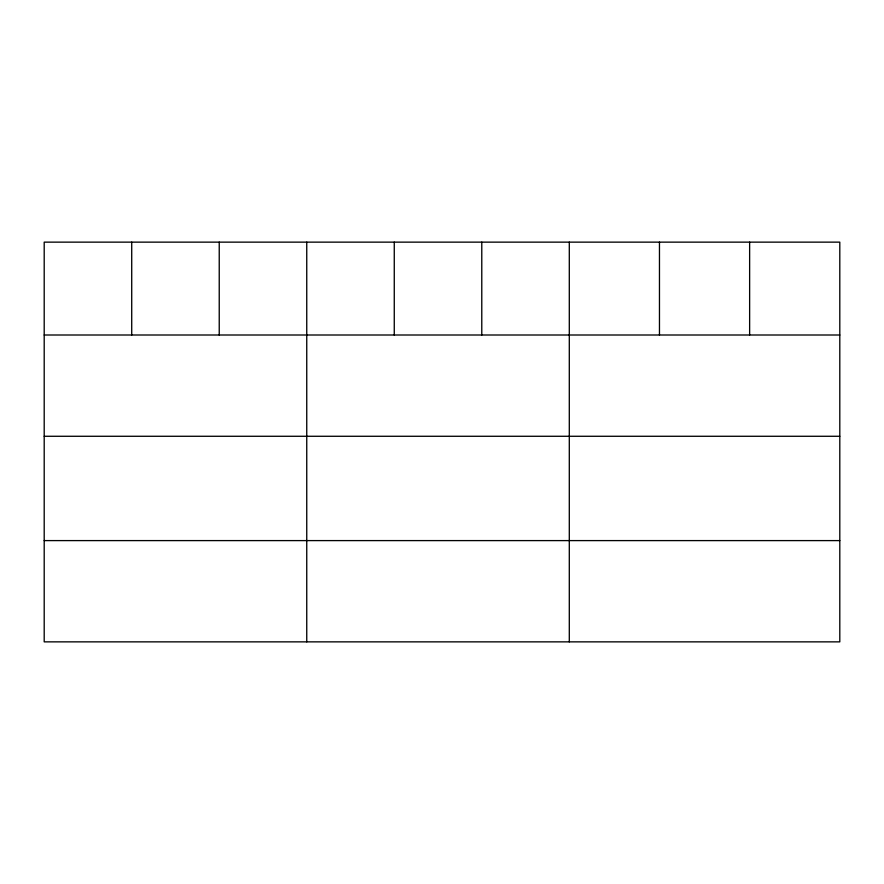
<?xml version="1.0" encoding="UTF-8"?>
<svg xmlns="http://www.w3.org/2000/svg" width="884" height="884" viewBox="0 0 884 884"><rect width="100%" height="100%" fill="white"/><g stroke="black" fill="none" stroke-linecap="round" stroke-linejoin="round"><path stroke-width="1.33" d="M839.8 335.003L839.8 641.861L44.2 641.861L44.2 242.139L839.8 242.139L839.8 335.003L44.2 335.003M44.2 436.276L839.8 436.276M44.2 540.599L839.8 540.599M749.632 242.139L749.632 335.003M659.464 242.139L659.464 335.003M569.296 242.139L569.296 641.861M481.78 242.139L481.78 335.003M394.264 242.139L394.264 335.003M306.748 242.139L306.748 641.861M219.232 242.139L219.232 335.003M131.716 242.139L131.716 335.003"/></g></svg>
